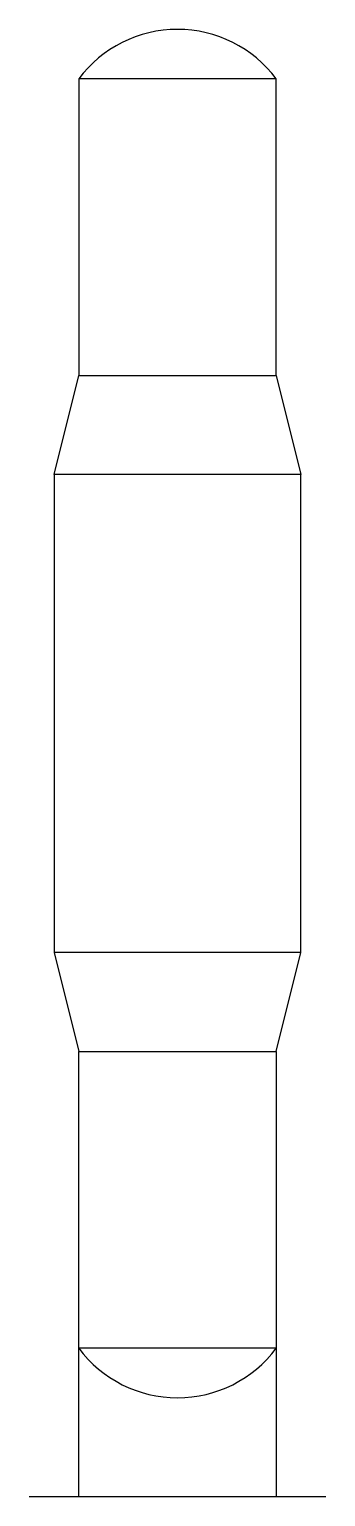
# Model space of a CAD drawing. Header units: millimetres. Extents: x -10077.78 to -10076.28, y 30.68 to 38.1.
import ezdxf

# ---------------------------------------------------------------- set-up
doc = ezdxf.new("R2010")
doc.units = ezdxf.units.MM
doc.header["$LTSCALE"] = 10
doc.layers.add('Tub_equipamentos', color=3, linetype='Continuous')

msp = doc.modelspace()

# ---------------------------------------------------------------- linework, layer by layer
at = {"layer": 'Tub_equipamentos'}
for p, q in [((-10076.5261, 37.8495), (-10077.5261, 37.8495)), ((-10077.5261, 37.8495), (-10077.5261, 36.3495)), ((-10076.5261, 36.3495), (-10076.5261, 37.8495)), ((-10077.6511, 35.8495), (-10077.5261, 36.3495)), ((-10077.5261, 36.3495), (-10076.5261, 36.3495)), ((-10076.5261, 36.3495), (-10076.4011, 35.8495)), ((-10076.4011, 35.8495), (-10077.6511, 35.8495)), ((-10077.6511, 35.8495), (-10077.6511, 33.4326)), ((-10076.4011, 33.4326), (-10076.4011, 35.8495)), ((-10076.4011, 33.4326), (-10077.6511, 33.4326)), ((-10077.6511, 33.4326), (-10077.5261, 32.9326)), ((-10076.5261, 32.9326), (-10076.4011, 33.4326)), ((-10077.5261, 30.6826), (-10077.5261, 32.9326)), ((-10077.5261, 32.9326), (-10076.5261, 32.9326)), ((-10076.5261, 32.9326), (-10076.5261, 30.6826)), ((-10076.5261, 31.4326), (-10077.5261, 31.4326))]:
    msp.add_line(p, q, dxfattribs=at)
msp.add_lwpolyline([(-10077.7761, 30.6826), (-10076.2761, 30.6826)], dxfattribs=at)
for centre, start, end in [((-10077.0261, 37.4745), 36.8699, 143.1301), ((-10077.0261, 31.8076), 216.8699, 323.1301)]:
    msp.add_arc(centre, 0.625, start, end, dxfattribs=at)

doc.saveas('drawing.dxf')
